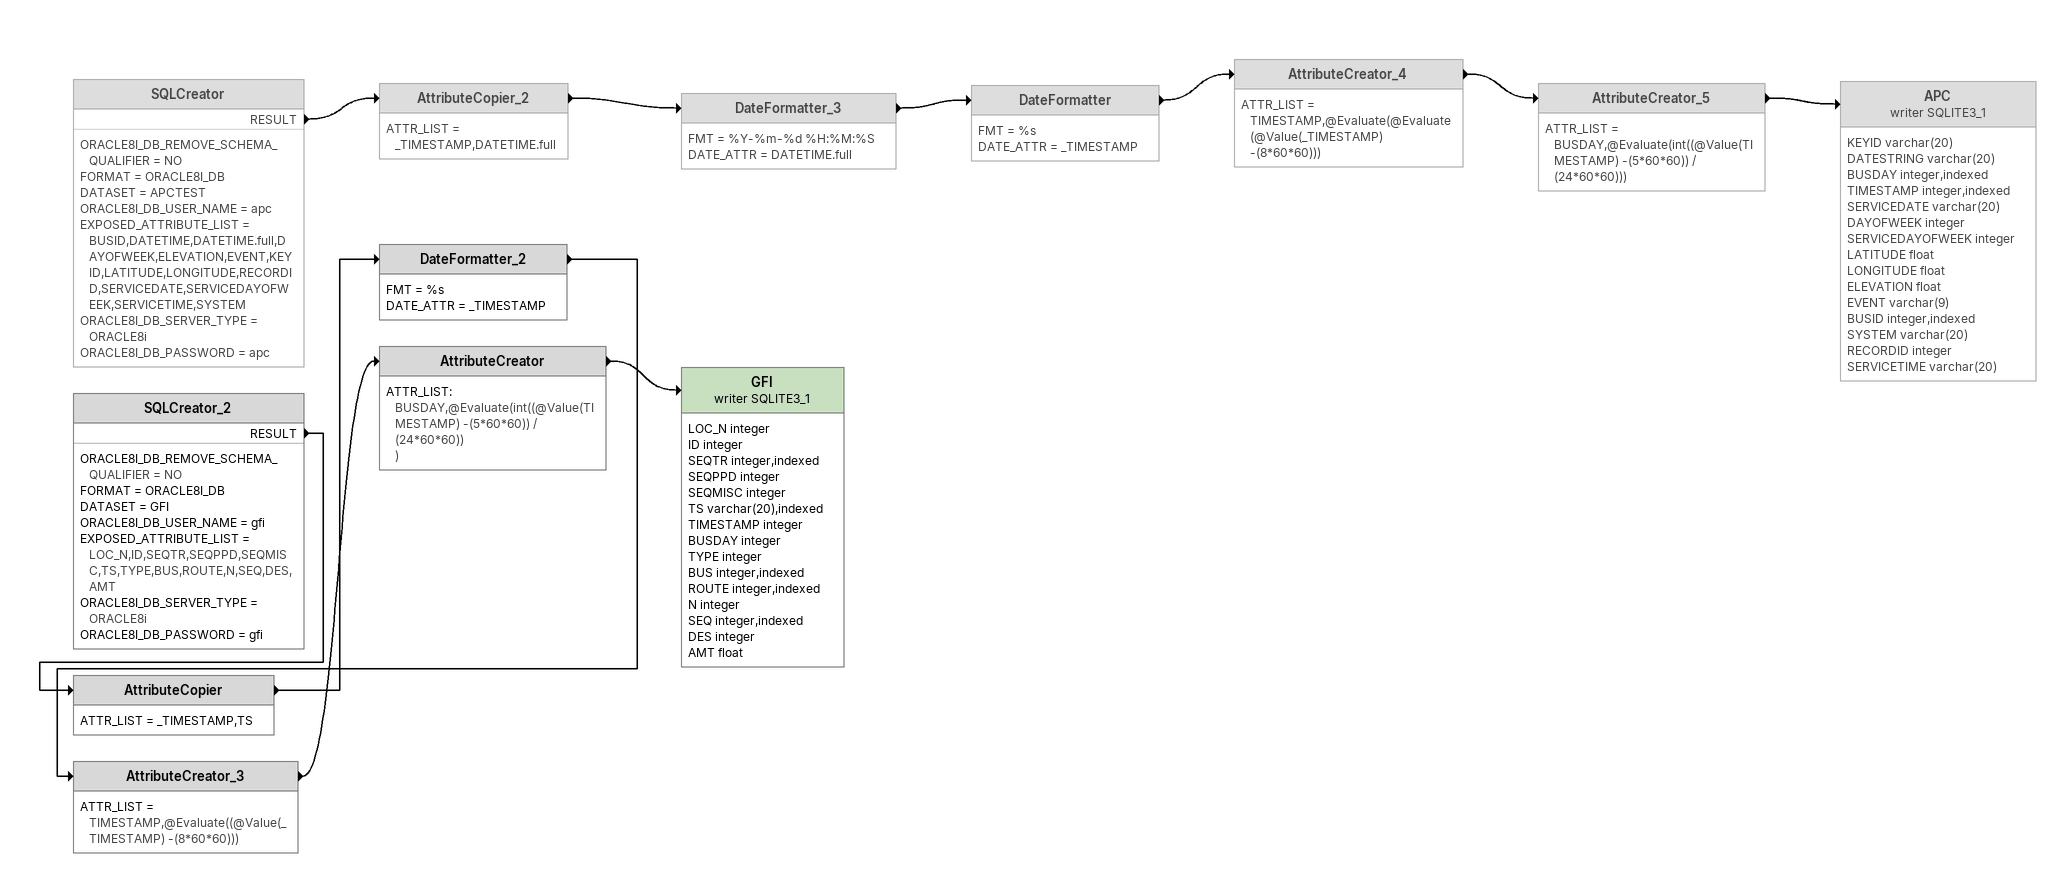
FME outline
SQLCreator [off]
    ORACLE8I_DB_REMOVE_SCHEMA_QUALIFIER = NO
    FORMAT = ORACLE8I_DB
    DATASET = APCTEST
    ORACLE8I_DB_USER_NAME = apc
    EXPOSED_ATTRIBUTE_LIST = BUSID,DATETIME,DATETIME.full,DAYOFWEEK,ELEVATION,EVENT,KEYID,LATITUDE,LONGITUDE,RECORDID,SERVICEDATE,SERVICEDAYOFWEEK,SERVICETIME,SYSTEM
    ORACLE8I_DB_SERVER_TYPE = ORACLE8i
    ORACLE8I_DB_PASSWORD = apc
    RESULT -> AttributeCopier_2
AttributeCopier_2 [off]
    ATTR_LIST = _TIMESTAMP,DATETIME.full
    -> DateFormatter_3
DateFormatter_3 [off]
    FMT = %Y-%m-%d %H:%M:%S
    DATE_ATTR = DATETIME.full
    -> DateFormatter
DateFormatter [off]
    FMT = %s
    DATE_ATTR = _TIMESTAMP
    -> AttributeCreator_4
AttributeCreator_4 [off]
    ATTR_LIST = TIMESTAMP,@Evaluate(@Evaluate(@Value(_TIMESTAMP) -(8*60*60)))
    -> AttributeCreator_5
AttributeCreator_5 [off]
    ATTR_LIST = BUSDAY,@Evaluate(int((@Value(TIMESTAMP) -(5*60*60)) / (24*60*60)))
    -> APC (writer SQLITE3_1)
APC (writer SQLITE3_1) [off]
    attributes: KEYID varchar(20), DATESTRING varchar(20), BUSDAY integer,indexed, TIMESTAMP integer,indexed, SERVICEDATE varchar(20), DAYOFWEEK integer, SERVICEDAYOFWEEK integer, LATITUDE float, LONGITUDE float, ELEVATION float, EVENT varchar(9), BUSID integer,indexed, SYSTEM varchar(20), RECORDID integer, SERVICETIME varchar(20)
SQLCreator_2
    ORACLE8I_DB_REMOVE_SCHEMA_QUALIFIER = NO
    FORMAT = ORACLE8I_DB
    DATASET = GFI
    ORACLE8I_DB_USER_NAME = gfi
    EXPOSED_ATTRIBUTE_LIST = LOC_N,ID,SEQTR,SEQPPD,SEQMISC,TS,TYPE,BUS,ROUTE,N,SEQ,DES,AMT
    ORACLE8I_DB_SERVER_TYPE = ORACLE8i
    ORACLE8I_DB_PASSWORD = gfi
    RESULT -> AttributeCopier
AttributeCopier
    ATTR_LIST = _TIMESTAMP,TS
    -> DateFormatter_2
DateFormatter_2
    FMT = %s
    DATE_ATTR = _TIMESTAMP
    -> AttributeCreator_3
AttributeCreator_3
    ATTR_LIST = TIMESTAMP,@Evaluate((@Value(_TIMESTAMP) -(8*60*60)))
    -> AttributeCreator
AttributeCreator
    ATTR_LIST:
      BUSDAY,@Evaluate(int((@Value(TIMESTAMP) -(5*60*60)) / (24*60*60))
      )
    -> GFI (writer SQLITE3_1)
GFI (writer SQLITE3_1)
    attributes: LOC_N integer, ID integer, SEQTR integer,indexed, SEQPPD integer, SEQMISC integer, TS varchar(20),indexed, TIMESTAMP integer, BUSDAY integer, TYPE integer, BUS integer,indexed, ROUTE integer,indexed, N integer, SEQ integer,indexed, DES integer, AMT float
